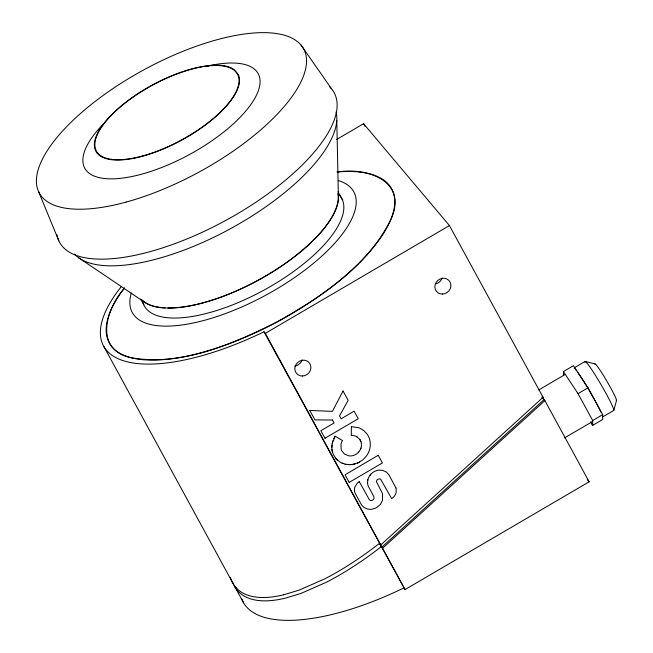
<?xml version="1.0" encoding="UTF-8"?>
<svg xmlns="http://www.w3.org/2000/svg" width="653" height="653" viewBox="0 0 653 653"><rect width="100%" height="100%" fill="white"/><g stroke="black" fill="none" stroke-linecap="round" stroke-linejoin="round"><path stroke-width="0.98" d="M335.152 436.147L342.539 440.579L341.894 441.673A7.812 7.183 -40.1 0 0 341.495 442.522L341.192 443.411A22.169 20.39 -40.1 0 0 340.956 444.309L341.233 449.688A6.963 6.399 -40.1 0 0 341.568 450.513L344.531 454.113L348.947 455.843A7.705 7.085 -40.1 0 0 349.861 455.916L350.783 455.933A6.987 6.424 -40.1 0 0 351.714 455.851L352.947 455.606A7.354 6.759 -40.1 0 0 353.844 455.337C358.872 453.713 362.382 448.187 361.297 442.963A20.814 19.141 -40.1 0 0 361.109 442.203L359.909 439.608A20.202 18.578 -40.1 0 0 359.452 438.979L356.236 436.392A6.93 6.375 -40.1 0 0 355.51 436.082L352.661 435.461A7.754 7.134 -40.1 0 0 351.845 435.429L351.257 435.371L351.396 426.638M357.428 463.099L357.86 462.92L351.641 464.601L345.641 464.332L341.021 462.708L336.409 459.23L333.21 454.439L331.814 448.766L332.173 443.297L335.169 436.245L334.695 437.012M395.963 487.962L389.049 475.041L386.739 472.421A7.73 7.11 -40.1 0 0 386.029 471.899L382.78 470.462L378.854 470.144A7.518 6.914 -40.1 0 0 377.932 470.266C373.54 471.033 369.712 474.29 368.219 478.486A22.275 20.488 -40.1 0 0 367.941 479.375L367.517 482.714L368.006 485.661L373.785 496.541A2.204 2.024 -40.1 0 1 373.891 496.778L374.03 497.994A1.926 1.771 -40.1 0 1 373.957 498.353L373.728 498.949A9.379 8.628 -40.1 0 1 373.581 499.186L372.732 500.043A3.412 3.143 -40.1 0 1 372.39 500.247L371.271 500.557A1.837 1.69 -40.1 0 1 370.863 500.541L370.757 500.525A9.036 8.309 -40.1 0 1 370.365 500.435L369.729 500.149A1.861 1.714 -40.1 0 1 369.492 499.969L359.24 481.596M359.289 481.677L357.852 482.681A6.285 5.779 -40.1 0 0 357.313 483.171L354.946 486.82A17.207 15.827 -40.1 0 0 354.726 487.497L354.391 490.297L354.987 492.974L361.215 504.361A8.889 8.179 -40.1 0 0 361.615 504.973L362.064 505.553A7.95 7.314 -40.1 0 0 362.554 506.099L363.084 506.606A8.211 7.55 -40.1 0 0 363.648 507.079L364.243 507.512A8.146 7.493 -40.1 0 0 364.872 507.903L366.684 508.72A8.244 7.575 -40.1 0 0 367.402 508.94A27.744 25.516 -40.1 0 0 368.137 509.111A8.277 7.607 -40.1 0 0 368.88 509.226L369.386 509.283A8.277 7.616 -40.1 0 0 370.153 509.324L370.92 509.307A8.211 7.55 -40.1 0 0 371.696 509.25L375.467 508.205A8.93 8.211 -40.1 0 0 376.177 507.854L380.054 504.745A7.632 7.02 -40.1 0 0 380.642 503.994L382.242 500.924A22.496 20.692 -40.1 0 0 382.519 500.035L382.536 494.027A9.044 8.318 -40.1 0 0 382.144 492.901L376.414 481.677A1.812 1.673 -40.1 0 1 376.454 481.318L376.618 480.73A1.951 1.796 -40.1 0 1 376.773 480.396L376.903 480.184A1.886 1.73 -40.1 0 1 377.124 479.882L377.679 479.384A2.702 2.481 -40.1 0 1 378.103 479.139L379.76 478.902A9.403 8.644 -40.1 0 1 380.103 478.992L380.324 479.057A1.82 1.673 -40.1 0 1 380.634 479.22L391.563 498.459M331.936 449.582L331.985 450.023M332.287 442.93L332.401 442.489M367.525 483.016L367.525 482.412M331.789 446.938L331.789 447.378M332.516 442.057L332.638 441.616M331.822 446.048L331.797 446.489M367.712 480.412L367.859 479.677M332.769 441.175L332.916 440.742M613.869 410.206L616.538 400.42M354.44 490.411L354.465 490.991M360.791 448.635L361.011 448.015M333.814 438.636L334.018 438.22M343.045 391L332.385 411.366L309.783 410.459M331.904 445.15L331.855 445.599M369.908 475.335L370.831 474.192M124.56 288.12C105.762 308.6 93.583 350.163 131.367 357.779C182.016 366.406 232.019 344.229 276.464 322.288C320.86 297.115 367.353 266.873 390.706 219.759C408.354 182.358 369.157 167.25 338.54 171.861M358.693 452.088L358.228 452.586M283.671 594.81L299.237 590.092L324.729 578.86A174.457 68.443 -42.7 0 0 379.393 543.418L380.715 544.994L543.067 397.302L449.435 225.571L363.582 123.719L336.401 139.628M543.067 397.302L542.227 396.306L544.031 399.62L381.679 547.312L379.875 543.998M544.871 400.615L589.145 481.816L405.023 589.577L382.519 548.308L544.871 400.615L542.072 397.293M391.604 498.541L392.42 498.019A6.759 6.212 -40.1 0 0 393.179 497.406L394.192 496.353A16.513 15.182 -40.1 0 0 394.632 495.774L395.383 494.541A5.763 5.297 -40.1 0 0 395.685 493.888L395.987 492.982A6.375 5.861 -40.1 0 0 396.159 492.297L396.142 488.624A6.318 5.812 -40.1 0 0 395.971 487.962M121.589 286.251A167.699 64.72 -28.6 0 0 123.384 360.734A167.699 64.72 -28.6 0 0 263.992 331.765L265.314 333.332L449.435 225.571M325.006 438.318L320.843 430.719L334.075 422.973L332.426 419.903M324.957 438.236L358.244 418.761L354.081 411.161L341.152 418.834L339.527 415.863L348.155 400.338L343.086 391.082M349.126 482.314L345.029 474.821L378.242 455.272M349.175 482.396L382.429 462.928L378.283 455.353M563.466 375.41L563.425 371.565L573.424 365.704L588.027 387.784L602.686 414.671L602.743 419.487L592.744 425.34L590.5 421.944M574.656 367.574L585.129 361.444L595.03 363.917M538.807 389.906L564.723 374.74M563.425 371.565L578.027 393.637L588.027 387.784M590.981 422.107L592.744 425.34L592.687 420.524L602.686 414.671M564.502 437.926L592.14 421.756M613.73 410.468L602.384 417.104A28.381 2.057 59.7 0 0 602.45 416.206M358.073 462.838L362.562 460.087L366.202 456.308A36.96 33.997 -40.1 0 0 367.1 455.027C370.904 449.305 371.492 441.436 367.974 435.437A14.129 12.995 -40.1 0 0 367.198 434.204L363.925 430.662L359.754 428.139A14.113 12.978 -40.1 0 0 358.375 427.617L351.445 426.719M359.003 462.373L359.46 462.12M358.701 462.528L358.285 462.732M355.256 463.891L354.816 464.014M354.367 464.12L353.918 464.218M353.469 464.307L353.02 464.397M350.759 464.667L350.31 464.691M342.89 463.508L342.082 463.165M349.861 464.707L349.404 464.699M348.955 464.691L348.506 464.675M309.8 410.557L314.917 419.895L332.442 420.001M346.294 464.422L345.853 464.348M345.421 464.259L344.988 464.161M356.922 436.784L357.428 437.135M78.589 257.747L144.182 301.98M336.744 459.573L337.364 460.136M336.409 459.23L335.577 458.275M542.17 397.595L544.031 399.62M587.227 479.547L589.145 481.816M381.197 546.741L382.519 548.308M263.992 331.765L405.023 589.577M301.066 45.09L331.43 88.686M359.909 439.608L360.203 440.155M578.027 393.637L592.687 420.524M363.582 123.719L365.043 126.404M338.066 191.819L342.188 199.377M265.314 333.332L380.715 544.994M140.648 299.05L143.856 304.935M235.578 587.047L237.39 590.361M103.9 346.596L232.974 583.325M234.778 586.639L243.61 602.841M360.946 441.706L360.758 441.216M38.617 191.639L58.86 240.892M332.14 450.888L332.059 450.456M332.418 452.145L332.238 451.313M336.785 120.348L338.434 198.602M403.701 588.01A167.699 64.72 -28.6 0 1 241.732 598.809M230.329 577.244A164.891 64.688 -42.7 0 0 235.529 587.096A164.891 64.688 -42.7 0 0 283.696 594.769M381.197 546.732A174.457 68.443 -42.7 0 1 326.524 582.182L301.041 593.406L285.475 598.124A164.891 64.688 -42.7 0 1 237.333 590.41A164.891 64.688 -42.7 0 1 232.754 582.403M442.13 277.982A8.301 7.632 -40.1 0 1 436.18 283.761M302.11 359.934A8.301 7.632 -40.1 0 1 294.772 365.998M336.932 171.984A160.834 62.068 -28.6 0 1 369.688 251.78A160.834 62.068 -28.6 0 1 174.522 358.358A160.834 62.068 -28.6 0 1 124.511 287.989M329.52 86.661A156.353 60.337 -28.6 0 1 225.212 220.714A156.353 60.337 -28.6 0 1 56.974 234.754M338.295 180.53A126.143 48.681 -28.6 0 1 265.91 295.123A126.143 48.681 -28.6 0 1 131.343 292.985M209.784 65.602A98.758 38.111 -28.6 0 1 247.814 108.569A98.758 38.111 -28.6 0 1 120.152 178.367A98.758 38.111 -28.6 0 1 103.884 123.499M206.977 66.239A98.758 38.111 -28.6 0 1 208.854 65.806M336.075 112.014A149.545 57.709 -28.6 0 1 229.791 229.064A149.545 57.709 -28.6 0 1 74.507 254.131M338.05 193.712A112.373 43.367 -28.6 0 1 280.741 266.538A112.373 43.367 -28.6 0 1 167.976 307.971M165.16 307.881A112.373 43.367 -28.6 0 1 149.676 304.82M148.827 304.461A112.373 43.367 -28.6 0 1 142.076 300.045M338.181 193.647A112.512 43.416 -28.6 0 1 257.788 280.48A112.512 43.416 -28.6 0 1 141.954 300.127M339.748 195.541A112.373 43.367 -28.6 0 1 263.265 290.512A112.373 43.367 -28.6 0 1 142.909 302.347M594.916 364.113A21.247 1.535 59.7 0 1 607.274 381.866A21.247 1.535 59.7 0 1 616.154 400.526M585.064 362.35A28.381 2.057 59.7 0 1 600.589 383.874A28.381 2.057 59.7 0 1 613.355 410.345M574.158 368.21A28.381 2.057 59.7 0 1 574.746 368.716M575.554 369.606A28.381 2.057 59.7 0 1 576.55 370.855M577.734 372.447A28.381 2.057 59.7 0 1 586.982 386.723M587.431 387.474A28.381 2.057 59.7 0 1 600.866 412.108M238.321 74.63L234.035 69.553A80.874 31.213 -28.6 0 0 112.691 113.614A80.874 31.213 -28.6 0 0 147.407 154.802A80.874 31.213 -28.6 0 0 238.321 74.63M442.489 294.062A8.301 7.632 -40.1 0 0 450.031 281.974A8.301 7.632 -40.1 0 0 436.139 282.423A8.301 7.632 -40.1 0 0 442.489 294.062M302.47 376.014A8.301 7.632 -40.1 0 0 310.012 363.917A8.301 7.632 -40.1 0 0 296.127 364.374A8.301 7.632 -40.1 0 0 302.47 376.014M142.738 155.92A80.343 31.009 -28.6 0 0 237.847 74.883A80.343 31.009 -28.6 0 0 120.242 107.043A80.343 31.009 -28.6 0 0 142.738 155.92M126.127 202.079A150.541 58.093 -28.6 0 0 304.331 50.224A150.541 58.093 -28.6 0 0 83.968 110.488A150.541 58.093 -28.6 0 0 126.127 202.079"/></g></svg>
